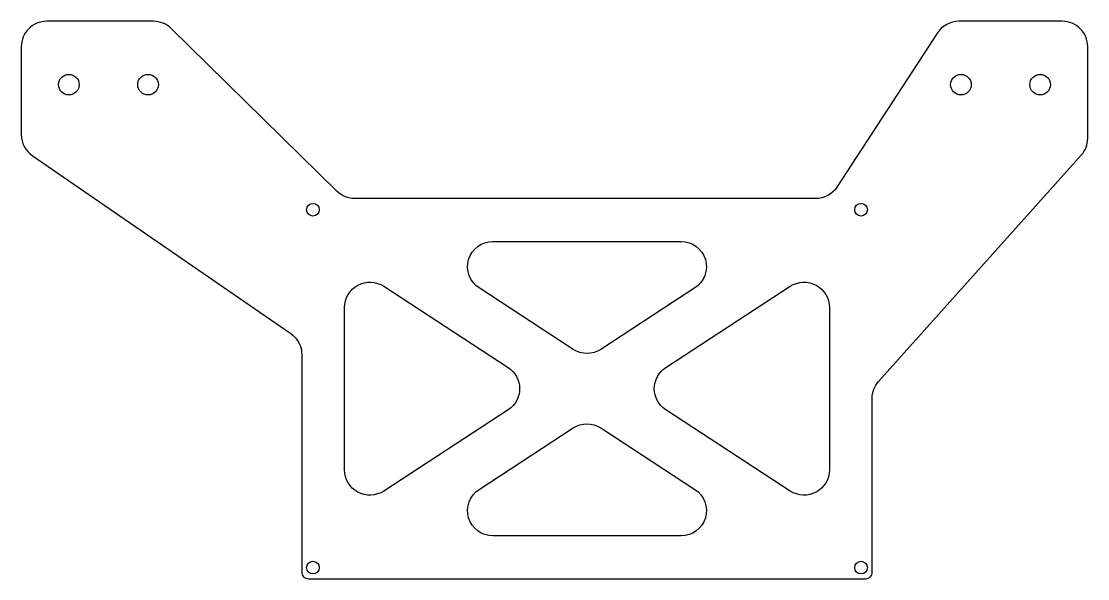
# Model space of a CAD drawing. Header units: millimetres. Extents: x -371 to -34, y -143 to 33.
import ezdxf

# ---------------------------------------------------------------- set-up
doc = ezdxf.new("R2010")
doc.units = ezdxf.units.MM

msp = doc.modelspace()

# ---------------------------------------------------------------- linework, layer by layer
for points in [[(-370.85, -3.15, 0.246655), (-367.39, -9.73), (-285.81, -65.97, -0.246655), (-282.35, -72.55), (-282.35, -141.35, 0.414214), (-280.35, -143.35), (-104.35, -143.35, 0.414214), (-102.35, -141.35), (-102.35, -86.41, -0.184528), (-100.31, -81.07), (-36.39, -9.63, 0.184528), (-34.35, -4.29), (-34.35, 24.65, 0.414214), (-42.35, 32.65), (-75.02, 32.65, 0.253523), (-81.72, 29.02), (-113.48, -19.72, -0.253523), (-120.18, -23.35), (-265.58, -23.35, -0.196614), (-271.18, -21.06), (-323.52, 30.36, 0.196614), (-329.12, 32.65), (-362.85, 32.65, 0.414214), (-370.85, 24.65)], [(-196.72, -70.94), (-226.41, -51.55, -0.745705), (-222.03, -36.85), (-162.67, -36.85, -0.745705), (-158.29, -51.55), (-187.98, -70.94, -0.297654)], [(-268.85, -108.98), (-268.85, -57.72, -0.595834), (-256.48, -51.02), (-217.23, -76.65, -0.541242), (-217.23, -90.05), (-256.48, -115.68, -0.595834)], [(-167.47, -76.65), (-128.22, -51.02, -0.595834), (-115.85, -57.72), (-115.85, -108.98, -0.595834), (-128.22, -115.68), (-167.47, -90.05, -0.541242)], [(-162.67, -129.85), (-222.03, -129.85, -0.745705), (-226.41, -115.15), (-196.72, -95.76, -0.297654), (-187.98, -95.76), (-158.29, -115.15, -0.745705)]]:
    msp.add_lwpolyline(points, format="xyb", close=True)
for centre, radius in [((-355.85, 12.65), 3.25), ((-330.85, 12.65), 3.25), ((-74.35, 12.65), 3.25), ((-49.35, 12.65), 3.25), ((-278.85, -26.85), 2), ((-105.85, -26.85), 2), ((-278.85, -139.85), 2), ((-105.85, -139.85), 2)]:
    msp.add_circle(centre, radius)

doc.saveas('drawing.dxf')
